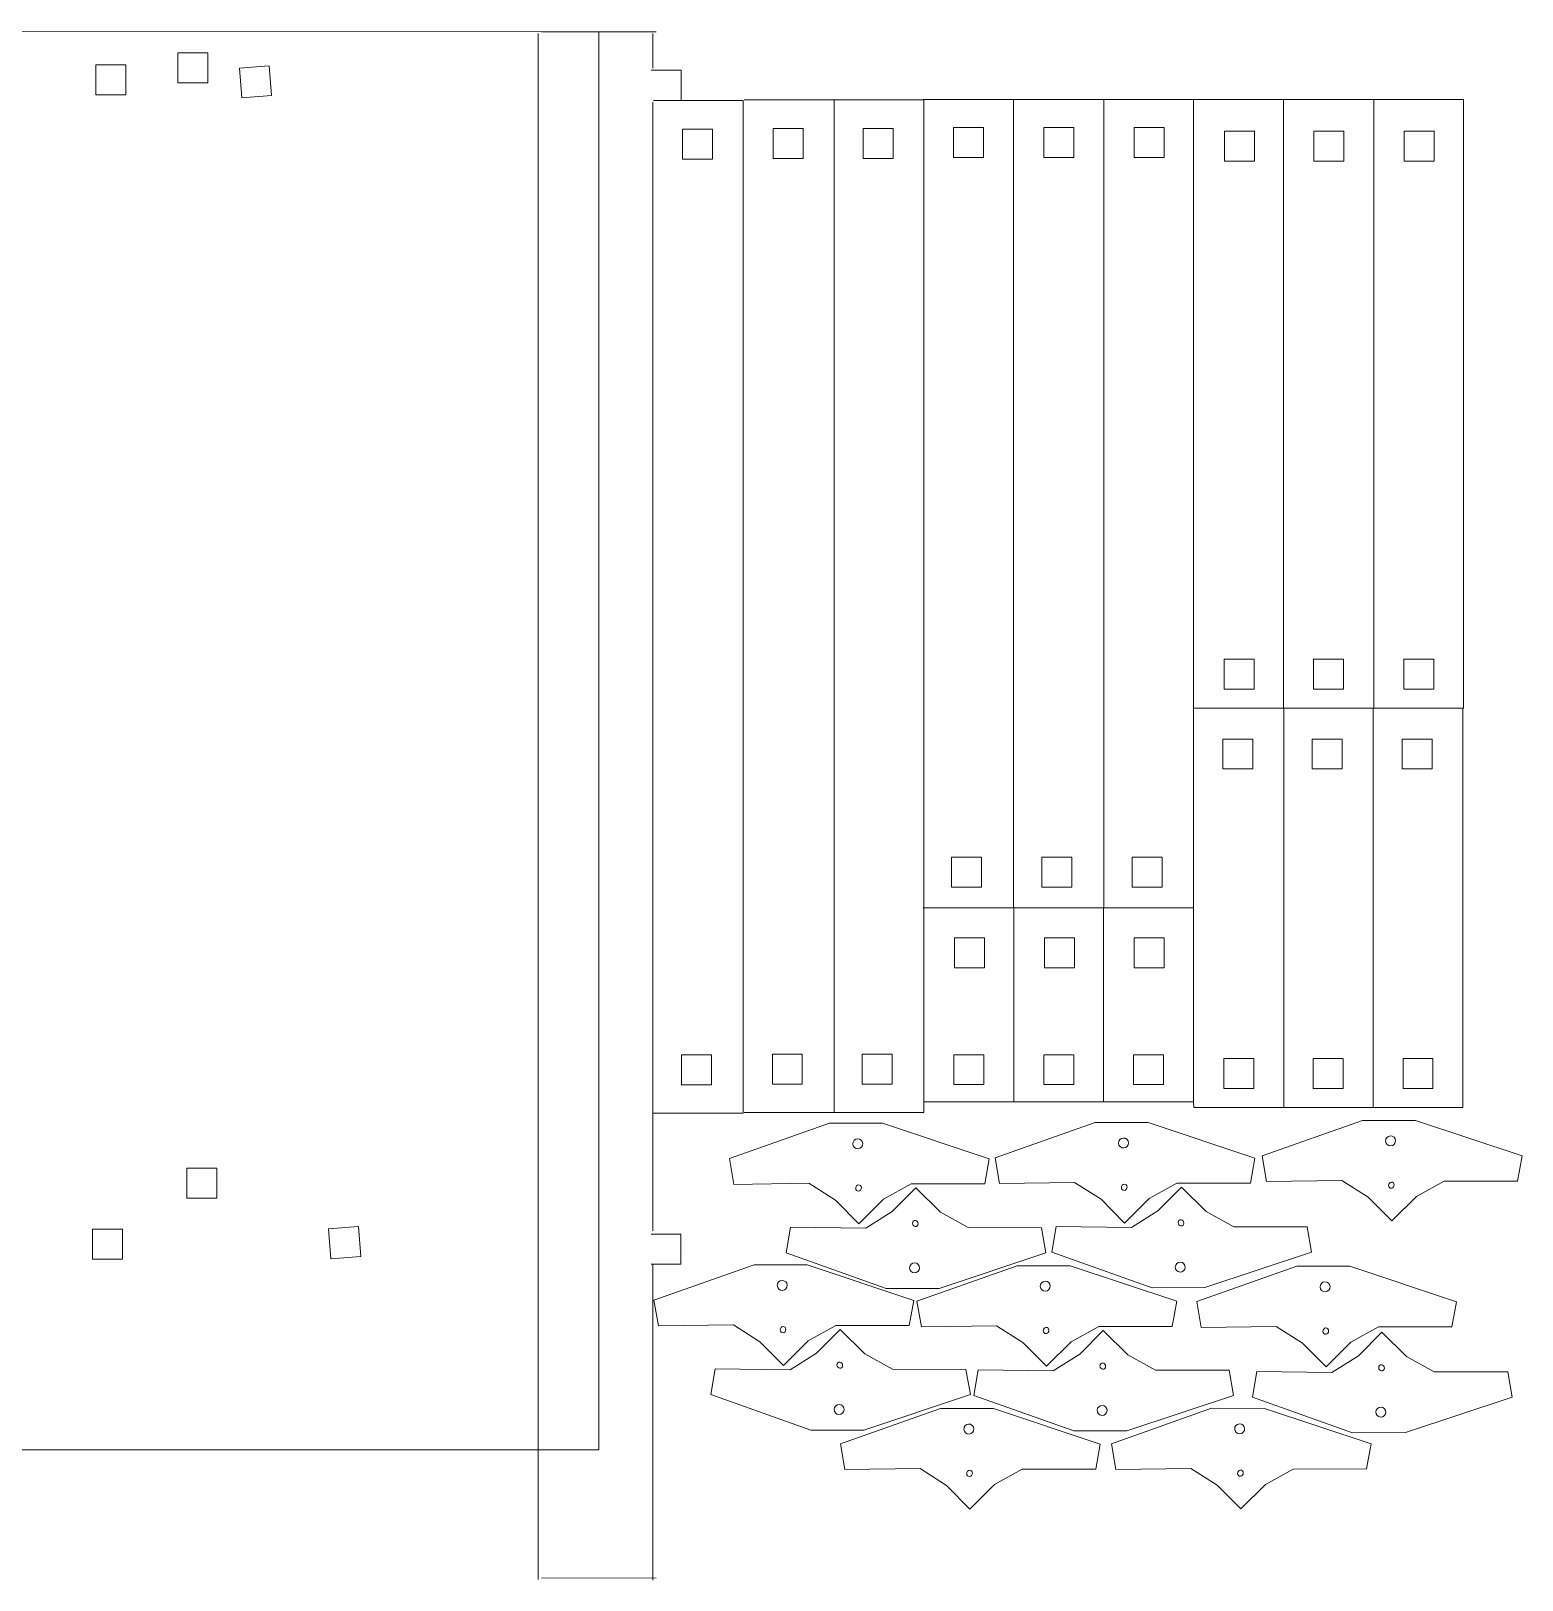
# Model space of a CAD drawing. Header units: millimetres. Extents: x -304 to 304, y -349 to 274.
# Drawn here: x -5.7 to 293.1, y -36.6 to 273.8 of the extents above; entities that cross this region are included whole.
import ezdxf

# ---------------------------------------------------------------- set-up
doc = ezdxf.new("R2010")
doc.units = ezdxf.units.MM
doc.header["$MEASUREMENT"] = 0
doc.layers.add('Layer 1', color=7, linetype='Continuous')

msp = doc.modelspace()

# ---------------------------------------------------------------- linework, layer by layer
at = {"layer": 'Layer 1', "color": 240, "lineweight": 9}
for points in [[(155.2482, 57.0624), (173.2482, 57.0624), (173.2482, 260.0422), (155.2482, 260.0422), (155.2482, 57.0624)], [(209.3069, 98.0967), (227.3069, 98.0967), (227.3069, 260.0967), (209.3069, 260.0967), (209.3069, 98.0967)], [(263.3995, 138.0978), (281.3995, 138.0978), (281.3995, 260.0978), (263.3995, 260.0978), (263.3995, 138.0978)], [(124.8883, 248.1779), (130.8883, 248.1779), (130.8883, 254.1779), (124.8883, 254.1779), (124.8883, 248.1779)], [(143.08, 248.3071), (149.08, 248.3071), (149.08, 254.3071), (143.08, 254.3071), (143.08, 248.3071)], [(161.08, 248.3071), (167.08, 248.3071), (167.08, 254.3071), (161.08, 254.3071), (161.08, 248.3071)], [(179.2095, 248.5073), (185.2095, 248.5073), (185.2095, 254.5073), (179.2095, 254.5073), (179.2095, 248.5073)], [(197.3095, 248.5073), (203.3095, 248.5073), (203.3095, 254.5073), (197.3095, 254.5073), (197.3095, 248.5073)], [(215.4095, 248.5073), (221.4095, 248.5073), (221.4095, 254.5073), (215.4095, 254.5073), (215.4095, 248.5073)], [(233.4925, 247.7857), (239.4925, 247.7857), (239.4925, 253.7857), (233.4925, 253.7857), (233.4925, 247.7857)], [(251.3925, 247.7857), (257.3925, 247.7857), (257.3925, 253.7857), (251.3925, 253.7857), (251.3925, 247.7857)], [(269.4925, 247.7857), (275.4925, 247.7857), (275.4925, 253.7857), (269.4925, 253.7857), (269.4925, 247.7857)], [(233.4246, 141.9076), (239.4246, 141.9076), (239.4246, 147.9076), (233.4246, 147.9076), (233.4246, 141.9076)], [(251.3246, 141.9076), (257.3246, 141.9076), (257.3246, 147.9076), (251.3246, 147.9076), (251.3246, 141.9076)], [(269.4246, 141.9076), (275.4246, 141.9076), (275.4246, 147.9076), (269.4246, 147.9076), (269.4246, 141.9076)], [(263.2656, 58.0994), (281.2656, 58.0994), (281.2656, 138.0994), (263.2656, 138.0994), (263.2656, 58.0994)], [(233.1703, 125.9261), (239.1703, 125.9261), (239.1703, 131.9261), (233.1703, 131.9261), (233.1703, 125.9261)], [(251.0703, 125.9261), (257.0703, 125.9261), (257.0703, 131.9261), (251.0703, 131.9261), (251.0703, 125.9261)], [(269.0703, 125.9261), (275.0703, 125.9261), (275.0703, 131.9261), (269.0703, 131.9261), (269.0703, 125.9261)], [(178.8156, 102.2219), (184.8156, 102.2219), (184.8156, 108.2219), (178.8156, 108.2219), (178.8156, 102.2219)], [(196.9156, 102.2219), (202.9156, 102.2219), (202.9156, 108.2219), (196.9156, 108.2219), (196.9156, 102.2219)], [(215.0156, 102.2219), (221.0156, 102.2219), (221.0156, 108.2219), (215.0156, 108.2219), (215.0156, 102.2219)], [(179.4092, 86.0632), (185.4092, 86.0632), (185.4092, 92.0632), (179.4092, 92.0632), (179.4092, 86.0632)], [(197.4092, 86.0632), (203.4092, 86.0632), (203.4092, 92.0632), (197.4092, 92.0632), (197.4092, 86.0632)], [(215.4092, 86.0632), (221.4092, 86.0632), (221.4092, 92.0632), (215.4092, 92.0632), (215.4092, 86.0632)], [(124.705, 62.6154), (130.705, 62.6154), (130.705, 68.6154), (124.705, 68.6154), (124.705, 62.6154)], [(142.8967, 62.7446), (148.8967, 62.7446), (148.8967, 68.7446), (142.8967, 68.7446), (142.8967, 62.7446)], [(160.8967, 62.7446), (166.8967, 62.7446), (166.8967, 68.7446), (160.8967, 68.7446), (160.8967, 62.7446)], [(179.2769, 62.6476), (185.2769, 62.6476), (185.2769, 68.6476), (179.2769, 68.6476), (179.2769, 62.6476)], [(197.2769, 62.6476), (203.2769, 62.6476), (203.2769, 68.6476), (197.2769, 68.6476), (197.2769, 62.6476)], [(215.2769, 62.6476), (221.2769, 62.6476), (221.2769, 68.6476), (215.2769, 68.6476), (215.2769, 62.6476)], [(233.3671, 61.9), (239.3671, 61.9), (239.3671, 67.9), (233.3671, 67.9), (233.3671, 61.9)], [(251.2671, 61.9), (257.2671, 61.9), (257.2671, 67.9), (251.2671, 67.9), (251.2671, 61.9)], [(269.2671, 61.9), (275.2671, 61.9), (275.2671, 67.9), (269.2671, 67.9), (269.2671, 61.9)]]:
    msp.add_lwpolyline(points, close=True, dxfattribs=at)
at = {"layer": 'Layer 1', "color": 250, "lineweight": 18}
msp.add_open_spline([(108.1213, 273.7008), (108.1213, 273.7008), (-304.4114, 273.8496), (-304.4114, 273.8496)], degree=3, dxfattribs=at)
msp.add_open_spline([(-304.0006, -10.5557), (-304.0006, -10.5557), (108.1213, -10.5557), (108.1213, -10.5557), (108.1213, -10.5557), (108.1213, -10.5557), (108.1213, 273.7008), (108.1213, 273.7008)], degree=3, knots=[0, 0, 0, 0, 0.33333333, 0.33333333, 0.33333333, 0.33333333, 1, 1, 1, 1], dxfattribs=at)
at = {"layer": 'Layer 1', "color": 240, "lineweight": 9}
for points in [[(95.9545, -36.5536), (95.9545, -36.5536), (95.9545, 273.344), (95.9545, 273.344)], [(96.6213, 273.7008), (96.6213, 273.7008), (119.6213, 273.7008), (119.6213, 273.7008)], [(118.9545, 273.344), (118.9545, 273.344), (118.9545, 266.429), (118.9545, 266.429)], [(118.9545, 259.5498), (118.9545, 259.5498), (118.9545, 33.3311), (118.9545, 33.3311)], [(155.2482, 260.0422), (155.2482, 260.0422), (137.2482, 260.0422), (137.2482, 260.0422)], [(191.1069, 260.0967), (191.1069, 260.0967), (173.1069, 260.0967), (173.1069, 260.0967)], [(245.3995, 260.0978), (245.3995, 260.0978), (227.3995, 260.0978), (227.3995, 260.0978)], [(227.3995, 138.0978), (227.3995, 138.0978), (245.3995, 138.0978), (245.3995, 138.0978)], [(173.1069, 98.0967), (173.1069, 98.0967), (191.1069, 98.0967), (191.1069, 98.0967)], [(209.2536, 59.2186), (209.2536, 59.2186), (191.2536, 59.2186), (191.2536, 59.2186)], [(137.2482, 57.0624), (137.2482, 57.0624), (155.2482, 57.0624), (155.2482, 57.0624)], [(245.2656, 58.0994), (245.2656, 58.0994), (263.2656, 58.0994), (263.2656, 58.0994)], [(118.9545, 26.7165), (118.9545, 26.7165), (118.9545, -36.6475), (118.9545, -36.6475)], [(95.9995, -10.5557), (95.9995, -10.5557), (-304.0006, -10.5557), (-304.0006, -10.5557)], [(119.6213, -36.2907), (119.6213, -36.2907), (96.6213, -36.1968), (96.6213, -36.1968)]]:
    msp.add_open_spline(points, degree=3, dxfattribs=at)
for points, knots in [([(7.3368, 261.0599), (7.3368, 261.0599), (7.3368, 267.0599), (7.3368, 267.0599), (7.3368, 267.0599), (7.3368, 267.0599), (13.3368, 267.0599), (13.3368, 267.0599), (13.3368, 267.0599), (13.3368, 267.0599), (13.3368, 261.0599), (13.3368, 261.0599), (13.3368, 261.0599), (13.3368, 261.0599), (7.3368, 261.0599), (7.3368, 261.0599)], [0, 0, 0, 0, 0.2, 0.2, 0.2, 0.2, 0.4, 0.4, 0.4, 0.4, 0.6, 0.6, 0.6, 0.6, 1, 1, 1, 1]), ([(23.7511, 263.4739), (23.7511, 263.4739), (23.7511, 269.4739), (23.7511, 269.4739), (23.7511, 269.4739), (23.7511, 269.4739), (29.7511, 269.4739), (29.7511, 269.4739), (29.7511, 269.4739), (29.7511, 269.4739), (29.7511, 263.4739), (29.7511, 263.4739), (29.7511, 263.4739), (29.7511, 263.4739), (23.7511, 263.4739), (23.7511, 263.4739)], [0, 0, 0, 0, 0.2, 0.2, 0.2, 0.2, 0.4, 0.4, 0.4, 0.4, 0.6, 0.6, 0.6, 0.6, 1, 1, 1, 1]), ([(36.5763, 260.4322), (36.5763, 260.4322), (36.1008, 266.4133), (36.1008, 266.4133), (36.1008, 266.4133), (36.1008, 266.4133), (42.082, 266.8887), (42.082, 266.8887), (42.082, 266.8887), (42.082, 266.8887), (42.5574, 260.9076), (42.5574, 260.9076), (42.5574, 260.9076), (42.5574, 260.9076), (36.5763, 260.4322), (36.5763, 260.4322)], [0, 0, 0, 0, 0.2, 0.2, 0.2, 0.2, 0.4, 0.4, 0.4, 0.4, 0.6, 0.6, 0.6, 0.6, 1, 1, 1, 1]), ([(118.6255, 266.0278), (118.6255, 266.0278), (124.6255, 266.0278), (124.6255, 266.0278), (124.6255, 266.0278), (124.6255, 266.0278), (124.6255, 260.0278), (124.6255, 260.0278)], [0, 0, 0, 0, 0.33333333, 0.33333333, 0.33333333, 0.33333333, 1, 1, 1, 1]), ([(119.0565, 56.9332), (119.0565, 56.9332), (137.0565, 56.9332), (137.0565, 56.9332), (137.0565, 56.9332), (137.0565, 56.9332), (137.0565, 259.913), (137.0565, 259.913), (137.0565, 259.913), (137.0565, 259.913), (119.0565, 259.913), (119.0565, 259.913)], [0, 0, 0, 0, 0.25, 0.25, 0.25, 0.25, 0.5, 0.5, 0.5, 0.5, 1, 1, 1, 1]), ([(209.2069, 260.0967), (209.2069, 260.0967), (191.2069, 260.0967), (191.2069, 260.0967), (191.2069, 260.0967), (191.2069, 260.0967), (191.2069, 98.0967), (191.2069, 98.0967), (191.2069, 98.0967), (191.2069, 98.0967), (209.2069, 98.0967), (209.2069, 98.0967)], [0, 0, 0, 0, 0.25, 0.25, 0.25, 0.25, 0.5, 0.5, 0.5, 0.5, 1, 1, 1, 1]), ([(263.2995, 260.0978), (263.2995, 260.0978), (245.2995, 260.0978), (245.2995, 260.0978), (245.2995, 260.0978), (245.2995, 260.0978), (245.2995, 138.0978), (245.2995, 138.0978), (245.2995, 138.0978), (245.2995, 138.0978), (263.2995, 138.0978), (263.2995, 138.0978)], [0, 0, 0, 0, 0.25, 0.25, 0.25, 0.25, 0.5, 0.5, 0.5, 0.5, 1, 1, 1, 1]), ([(227.2536, 59.2186), (227.2536, 59.2186), (227.3656, 58.0994), (227.3656, 58.0994), (227.3656, 58.0994), (227.3656, 58.0994), (245.3656, 58.0994), (245.3656, 58.0994), (245.3656, 58.0994), (245.3656, 58.0994), (245.3656, 138.0994), (245.3656, 138.0994)], [0, 0, 0, 0, 0.25, 0.25, 0.25, 0.25, 0.5, 0.5, 0.5, 0.5, 1, 1, 1, 1]), ([(191.2536, 98.2186), (191.2536, 98.2186), (191.2536, 59.2186), (191.2536, 59.2186), (191.2536, 59.2186), (191.2536, 59.2186), (173.2536, 59.2186), (173.2536, 59.2186)], [0, 0, 0, 0, 0.33333333, 0.33333333, 0.33333333, 0.33333333, 1, 1, 1, 1]), ([(227.2536, 98.2186), (227.2536, 98.2186), (227.2536, 59.2186), (227.2536, 59.2186), (227.2536, 59.2186), (227.2536, 59.2186), (209.2536, 59.2186), (209.2536, 59.2186), (209.2536, 59.2186), (209.2536, 59.2186), (209.2536, 98.2186), (209.2536, 98.2186)], [0, 0, 0, 0, 0.25, 0.25, 0.25, 0.25, 0.5, 0.5, 0.5, 0.5, 1, 1, 1, 1]), ([(135.1768, 42.6648), (135.1768, 42.6648), (150.2287, 42.8687), (150.2287, 42.8687), (150.2287, 42.8687), (150.2287, 42.8687), (155.5223, 39.5203), (155.5223, 39.5203), (155.5223, 39.5203), (155.5223, 39.5203), (160.2343, 34.7699), (160.2343, 34.7699), (160.2343, 34.7699), (160.2343, 34.7699), (165.1741, 39.6819), (165.1741, 39.6819), (165.1741, 39.6819), (165.1741, 39.6819), (170.722, 42.7525), (170.722, 42.7525), (170.722, 42.7525), (170.722, 42.7525), (185.4443, 42.7676), (185.4443, 42.7676), (185.4443, 42.7676), (185.4443, 42.7676), (186.3406, 47.7988), (186.3406, 47.7988), (186.3406, 47.7988), (186.3406, 47.7988), (164.9663, 54.922), (164.9663, 54.922), (164.9663, 54.922), (164.9663, 54.922), (154.3493, 54.9335), (154.3493, 54.9335), (154.3493, 54.9335), (154.3493, 54.9335), (134.303, 47.8341), (134.303, 47.8341), (134.303, 47.8341), (134.303, 47.8341), (135.1768, 42.6648), (135.1768, 42.6648)], [0, 0, 0, 0, 0.08333333, 0.08333333, 0.08333333, 0.08333333, 0.16666667, 0.16666667, 0.16666667, 0.16666667, 0.25, 0.25, 0.25, 0.25, 0.33333333, 0.33333333, 0.33333333, 0.33333333, 0.41666667, 0.41666667, 0.41666667, 0.41666667, 0.5, 0.5, 0.5, 0.5, 0.58333333, 0.58333333, 0.58333333, 0.58333333, 0.66666667, 0.66666667, 0.66666667, 0.66666667, 0.75, 0.75, 0.75, 0.75, 0.83333333, 0.83333333, 0.83333333, 0.83333333, 1, 1, 1, 1]), ([(188.4144, 42.8078), (188.4144, 42.8078), (203.4663, 43.0117), (203.4663, 43.0117), (203.4663, 43.0117), (203.4663, 43.0117), (208.7599, 39.6633), (208.7599, 39.6633), (208.7599, 39.6633), (208.7599, 39.6633), (213.4719, 34.9129), (213.4719, 34.9129), (213.4719, 34.9129), (213.4719, 34.9129), (218.4117, 39.8249), (218.4117, 39.8249), (218.4117, 39.8249), (218.4117, 39.8249), (223.9596, 42.8955), (223.9596, 42.8955), (223.9596, 42.8955), (223.9596, 42.8955), (238.6819, 42.9106), (238.6819, 42.9106), (238.6819, 42.9106), (238.6819, 42.9106), (239.5782, 47.9418), (239.5782, 47.9418), (239.5782, 47.9418), (239.5782, 47.9418), (218.2039, 55.065), (218.2039, 55.065), (218.2039, 55.065), (218.2039, 55.065), (207.5869, 55.0765), (207.5869, 55.0765), (207.5869, 55.0765), (207.5869, 55.0765), (187.5406, 47.9771), (187.5406, 47.9771), (187.5406, 47.9771), (187.5406, 47.9771), (188.4144, 42.8078), (188.4144, 42.8078)], [0, 0, 0, 0, 0.08333333, 0.08333333, 0.08333333, 0.08333333, 0.16666667, 0.16666667, 0.16666667, 0.16666667, 0.25, 0.25, 0.25, 0.25, 0.33333333, 0.33333333, 0.33333333, 0.33333333, 0.41666667, 0.41666667, 0.41666667, 0.41666667, 0.5, 0.5, 0.5, 0.5, 0.58333333, 0.58333333, 0.58333333, 0.58333333, 0.66666667, 0.66666667, 0.66666667, 0.66666667, 0.75, 0.75, 0.75, 0.75, 0.83333333, 0.83333333, 0.83333333, 0.83333333, 1, 1, 1, 1]), ([(241.938, 43.2211), (241.938, 43.2211), (256.9899, 43.425), (256.9899, 43.425), (256.9899, 43.425), (256.9899, 43.425), (262.2835, 40.0766), (262.2835, 40.0766), (262.2835, 40.0766), (262.2835, 40.0766), (266.9955, 35.3262), (266.9955, 35.3262), (266.9955, 35.3262), (266.9955, 35.3262), (271.9353, 40.2382), (271.9353, 40.2382), (271.9353, 40.2382), (271.9353, 40.2382), (277.4832, 43.3088), (277.4832, 43.3088), (277.4832, 43.3088), (277.4832, 43.3088), (292.2055, 43.3239), (292.2055, 43.3239), (292.2055, 43.3239), (292.2055, 43.3239), (293.1018, 48.3551), (293.1018, 48.3551), (293.1018, 48.3551), (293.1018, 48.3551), (271.7275, 55.4783), (271.7275, 55.4783), (271.7275, 55.4783), (271.7275, 55.4783), (261.1105, 55.4898), (261.1105, 55.4898), (261.1105, 55.4898), (261.1105, 55.4898), (241.0642, 48.3904), (241.0642, 48.3904), (241.0642, 48.3904), (241.0642, 48.3904), (241.938, 43.2211), (241.938, 43.2211)], [0, 0, 0, 0, 0.08333333, 0.08333333, 0.08333333, 0.08333333, 0.16666667, 0.16666667, 0.16666667, 0.16666667, 0.25, 0.25, 0.25, 0.25, 0.33333333, 0.33333333, 0.33333333, 0.33333333, 0.41666667, 0.41666667, 0.41666667, 0.41666667, 0.5, 0.5, 0.5, 0.5, 0.58333333, 0.58333333, 0.58333333, 0.58333333, 0.66666667, 0.66666667, 0.66666667, 0.66666667, 0.75, 0.75, 0.75, 0.75, 0.83333333, 0.83333333, 0.83333333, 0.83333333, 1, 1, 1, 1]), ([(159.6736, 49.8705), (160.1929, 49.6827), (160.7662, 49.9514), (160.954, 50.4708), (160.954, 50.4708), (161.1419, 50.9902), (160.8731, 51.5635), (160.3537, 51.7513), (160.3537, 51.7513), (159.8344, 51.9391), (159.2611, 51.6704), (159.0732, 51.151), (159.0732, 51.151), (158.8854, 50.6316), (159.1542, 50.0583), (159.6736, 49.8705)], [0, 0, 0, 0, 0.2, 0.2, 0.2, 0.2, 0.4, 0.4, 0.4, 0.4, 0.6, 0.6, 0.6, 0.6, 1, 1, 1, 1]), ([(212.9112, 50.0135), (213.4305, 49.8257), (214.0038, 50.0944), (214.1916, 50.6138), (214.1916, 50.6138), (214.3795, 51.1332), (214.1107, 51.7065), (213.5913, 51.8943), (213.5913, 51.8943), (213.072, 52.0821), (212.4987, 51.8134), (212.3108, 51.294), (212.3108, 51.294), (212.123, 50.7746), (212.3918, 50.2013), (212.9112, 50.0135)], [0, 0, 0, 0, 0.2, 0.2, 0.2, 0.2, 0.4, 0.4, 0.4, 0.4, 0.6, 0.6, 0.6, 0.6, 1, 1, 1, 1]), ([(266.4348, 50.4268), (266.9541, 50.239), (267.5274, 50.5077), (267.7152, 51.0271), (267.7152, 51.0271), (267.9031, 51.5465), (267.6343, 52.1198), (267.1149, 52.3076), (267.1149, 52.3076), (266.5956, 52.4954), (266.0223, 52.2267), (265.8344, 51.7073), (265.8344, 51.7073), (265.6466, 51.1879), (265.9154, 50.6146), (266.4348, 50.4268)], [0, 0, 0, 0, 0.2, 0.2, 0.2, 0.2, 0.4, 0.4, 0.4, 0.4, 0.6, 0.6, 0.6, 0.6, 1, 1, 1, 1]), ([(25.5802, 39.9009), (25.5802, 39.9009), (25.5802, 45.9009), (25.5802, 45.9009), (25.5802, 45.9009), (25.5802, 45.9009), (31.5802, 45.9009), (31.5802, 45.9009), (31.5802, 45.9009), (31.5802, 45.9009), (31.5802, 39.9009), (31.5802, 39.9009), (31.5802, 39.9009), (31.5802, 39.9009), (25.5802, 39.9009), (25.5802, 39.9009)], [0, 0, 0, 0, 0.2, 0.2, 0.2, 0.2, 0.4, 0.4, 0.4, 0.4, 0.6, 0.6, 0.6, 0.6, 1, 1, 1, 1]), ([(146.5539, 34.074), (146.5539, 34.074), (161.6058, 33.8701), (161.6058, 33.8701), (161.6058, 33.8701), (161.6058, 33.8701), (166.8994, 37.2185), (166.8994, 37.2185), (166.8994, 37.2185), (166.8994, 37.2185), (171.6114, 41.9689), (171.6114, 41.9689), (171.6114, 41.9689), (171.6114, 41.9689), (176.5512, 37.0569), (176.5512, 37.0569), (176.5512, 37.0569), (176.5512, 37.0569), (182.0991, 33.9863), (182.0991, 33.9863), (182.0991, 33.9863), (182.0991, 33.9863), (196.8214, 33.9712), (196.8214, 33.9712), (196.8214, 33.9712), (196.8214, 33.9712), (197.7177, 28.94), (197.7177, 28.94), (197.7177, 28.94), (197.7177, 28.94), (176.3434, 21.8168), (176.3434, 21.8168), (176.3434, 21.8168), (176.3434, 21.8168), (165.7264, 21.8053), (165.7264, 21.8053), (165.7264, 21.8053), (165.7264, 21.8053), (145.6801, 28.9047), (145.6801, 28.9047), (145.6801, 28.9047), (145.6801, 28.9047), (146.5539, 34.074), (146.5539, 34.074)], [0, 0, 0, 0, 0.08333333, 0.08333333, 0.08333333, 0.08333333, 0.16666667, 0.16666667, 0.16666667, 0.16666667, 0.25, 0.25, 0.25, 0.25, 0.33333333, 0.33333333, 0.33333333, 0.33333333, 0.41666667, 0.41666667, 0.41666667, 0.41666667, 0.5, 0.5, 0.5, 0.5, 0.58333333, 0.58333333, 0.58333333, 0.58333333, 0.66666667, 0.66666667, 0.66666667, 0.66666667, 0.75, 0.75, 0.75, 0.75, 0.83333333, 0.83333333, 0.83333333, 0.83333333, 1, 1, 1, 1]), ([(159.9467, 41.3386), (160.2387, 41.233), (160.5711, 41.4119), (160.6891, 41.7383), (160.6891, 41.7383), (160.8072, 42.0647), (160.6662, 42.4148), (160.3742, 42.5204), (160.3742, 42.5204), (160.0822, 42.626), (159.7498, 42.4471), (159.6318, 42.1207), (159.6318, 42.1207), (159.5137, 41.7943), (159.6547, 41.4442), (159.9467, 41.3386)], [0, 0, 0, 0, 0.2, 0.2, 0.2, 0.2, 0.4, 0.4, 0.4, 0.4, 0.6, 0.6, 0.6, 0.6, 1, 1, 1, 1]), ([(199.7915, 34.217), (199.7915, 34.217), (214.8434, 34.0131), (214.8434, 34.0131), (214.8434, 34.0131), (214.8434, 34.0131), (220.137, 37.3615), (220.137, 37.3615), (220.137, 37.3615), (220.137, 37.3615), (224.849, 42.1119), (224.849, 42.1119), (224.849, 42.1119), (224.849, 42.1119), (229.7888, 37.1999), (229.7888, 37.1999), (229.7888, 37.1999), (229.7888, 37.1999), (235.3367, 34.1293), (235.3367, 34.1293), (235.3367, 34.1293), (235.3367, 34.1293), (250.059, 34.1142), (250.059, 34.1142), (250.059, 34.1142), (250.059, 34.1142), (250.9553, 29.083), (250.9553, 29.083), (250.9553, 29.083), (250.9553, 29.083), (229.581, 21.9598), (229.581, 21.9598), (229.581, 21.9598), (229.581, 21.9598), (218.964, 21.9483), (218.964, 21.9483), (218.964, 21.9483), (218.964, 21.9483), (198.9177, 29.0477), (198.9177, 29.0477), (198.9177, 29.0477), (198.9177, 29.0477), (199.7915, 34.217), (199.7915, 34.217)], [0, 0, 0, 0, 0.08333333, 0.08333333, 0.08333333, 0.08333333, 0.16666667, 0.16666667, 0.16666667, 0.16666667, 0.25, 0.25, 0.25, 0.25, 0.33333333, 0.33333333, 0.33333333, 0.33333333, 0.41666667, 0.41666667, 0.41666667, 0.41666667, 0.5, 0.5, 0.5, 0.5, 0.58333333, 0.58333333, 0.58333333, 0.58333333, 0.66666667, 0.66666667, 0.66666667, 0.66666667, 0.75, 0.75, 0.75, 0.75, 0.83333333, 0.83333333, 0.83333333, 0.83333333, 1, 1, 1, 1]), ([(213.1843, 41.4816), (213.4763, 41.376), (213.8087, 41.5549), (213.9267, 41.8813), (213.9267, 41.8813), (214.0448, 42.2077), (213.9038, 42.5578), (213.6118, 42.6634), (213.6118, 42.6634), (213.3198, 42.769), (212.9874, 42.5901), (212.8694, 42.2637), (212.8694, 42.2637), (212.7513, 41.9373), (212.8923, 41.5872), (213.1843, 41.4816)], [0, 0, 0, 0, 0.2, 0.2, 0.2, 0.2, 0.4, 0.4, 0.4, 0.4, 0.6, 0.6, 0.6, 0.6, 1, 1, 1, 1]), ([(266.7079, 41.8949), (266.9999, 41.7893), (267.3323, 41.9682), (267.4503, 42.2946), (267.4503, 42.2946), (267.5684, 42.621), (267.4274, 42.9711), (267.1354, 43.0767), (267.1354, 43.0767), (266.8434, 43.1823), (266.511, 43.0034), (266.393, 42.677), (266.393, 42.677), (266.2749, 42.3506), (266.4159, 42.0005), (266.7079, 41.8949)], [0, 0, 0, 0, 0.2, 0.2, 0.2, 0.2, 0.4, 0.4, 0.4, 0.4, 0.6, 0.6, 0.6, 0.6, 1, 1, 1, 1]), ([(54.4322, 27.753), (54.4322, 27.753), (53.9567, 33.7342), (53.9567, 33.7342), (53.9567, 33.7342), (53.9567, 33.7342), (59.9379, 34.2096), (59.9379, 34.2096), (59.9379, 34.2096), (59.9379, 34.2096), (60.4133, 28.2285), (60.4133, 28.2285), (60.4133, 28.2285), (60.4133, 28.2285), (54.4322, 27.753), (54.4322, 27.753)], [0, 0, 0, 0, 0.2, 0.2, 0.2, 0.2, 0.4, 0.4, 0.4, 0.4, 0.6, 0.6, 0.6, 0.6, 1, 1, 1, 1]), ([(171.3238, 35.4002), (171.6158, 35.5058), (171.9482, 35.3269), (172.0662, 35.0005), (172.0662, 35.0005), (172.1843, 34.6741), (172.0433, 34.324), (171.7513, 34.2184), (171.7513, 34.2184), (171.4593, 34.1128), (171.1269, 34.2917), (171.0089, 34.6181), (171.0089, 34.6181), (170.8908, 34.9445), (171.0318, 35.2946), (171.3238, 35.4002)], [0, 0, 0, 0, 0.2, 0.2, 0.2, 0.2, 0.4, 0.4, 0.4, 0.4, 0.6, 0.6, 0.6, 0.6, 1, 1, 1, 1]), ([(224.5614, 35.5432), (224.8534, 35.6488), (225.1858, 35.4699), (225.3038, 35.1435), (225.3038, 35.1435), (225.4219, 34.8171), (225.2809, 34.467), (224.9889, 34.3614), (224.9889, 34.3614), (224.6969, 34.2558), (224.3645, 34.4347), (224.2465, 34.7611), (224.2465, 34.7611), (224.1284, 35.0875), (224.2694, 35.4376), (224.5614, 35.5432)], [0, 0, 0, 0, 0.2, 0.2, 0.2, 0.2, 0.4, 0.4, 0.4, 0.4, 0.6, 0.6, 0.6, 0.6, 1, 1, 1, 1]), ([(6.6993, 27.6975), (6.6993, 27.6975), (6.6993, 33.6975), (6.6993, 33.6975), (6.6993, 33.6975), (6.6993, 33.6975), (12.6993, 33.6975), (12.6993, 33.6975), (12.6993, 33.6975), (12.6993, 33.6975), (12.6993, 27.6975), (12.6993, 27.6975), (12.6993, 27.6975), (12.6993, 27.6975), (6.6993, 27.6975), (6.6993, 27.6975)], [0, 0, 0, 0, 0.2, 0.2, 0.2, 0.2, 0.4, 0.4, 0.4, 0.4, 0.6, 0.6, 0.6, 0.6, 1, 1, 1, 1]), ([(118.588, 32.6654), (118.588, 32.6654), (124.588, 32.6654), (124.588, 32.6654), (124.588, 32.6654), (124.588, 32.6654), (124.588, 26.6654), (124.588, 26.6654), (124.588, 26.6654), (124.588, 26.6654), (118.588, 26.6654), (118.588, 26.6654)], [0, 0, 0, 0, 0.25, 0.25, 0.25, 0.25, 0.5, 0.5, 0.5, 0.5, 1, 1, 1, 1]), ([(120.0478, 14.2697), (120.0478, 14.2697), (135.0997, 14.4736), (135.0997, 14.4736), (135.0997, 14.4736), (135.0997, 14.4736), (140.3933, 11.1252), (140.3933, 11.1252), (140.3933, 11.1252), (140.3933, 11.1252), (145.1053, 6.3748), (145.1053, 6.3748), (145.1053, 6.3748), (145.1053, 6.3748), (150.0451, 11.2868), (150.0451, 11.2868), (150.0451, 11.2868), (150.0451, 11.2868), (155.593, 14.3574), (155.593, 14.3574), (155.593, 14.3574), (155.593, 14.3574), (170.3153, 14.3725), (170.3153, 14.3725), (170.3153, 14.3725), (170.3153, 14.3725), (171.2116, 19.4037), (171.2116, 19.4037), (171.2116, 19.4037), (171.2116, 19.4037), (149.8373, 26.5269), (149.8373, 26.5269), (149.8373, 26.5269), (149.8373, 26.5269), (139.2203, 26.5384), (139.2203, 26.5384), (139.2203, 26.5384), (139.2203, 26.5384), (119.174, 19.439), (119.174, 19.439), (119.174, 19.439), (119.174, 19.439), (120.0478, 14.2697), (120.0478, 14.2697)], [0, 0, 0, 0, 0.08333333, 0.08333333, 0.08333333, 0.08333333, 0.16666667, 0.16666667, 0.16666667, 0.16666667, 0.25, 0.25, 0.25, 0.25, 0.33333333, 0.33333333, 0.33333333, 0.33333333, 0.41666667, 0.41666667, 0.41666667, 0.41666667, 0.5, 0.5, 0.5, 0.5, 0.58333333, 0.58333333, 0.58333333, 0.58333333, 0.66666667, 0.66666667, 0.66666667, 0.66666667, 0.75, 0.75, 0.75, 0.75, 0.83333333, 0.83333333, 0.83333333, 0.83333333, 1, 1, 1, 1]), ([(171.0507, 26.8683), (171.57, 27.0561), (172.1433, 26.7874), (172.3311, 26.268), (172.3311, 26.268), (172.519, 25.7486), (172.2502, 25.1753), (171.7308, 24.9875), (171.7308, 24.9875), (171.2115, 24.7997), (170.6382, 25.0684), (170.4503, 25.5878), (170.4503, 25.5878), (170.2625, 26.1072), (170.5313, 26.6805), (171.0507, 26.8683)], [0, 0, 0, 0, 0.2, 0.2, 0.2, 0.2, 0.4, 0.4, 0.4, 0.4, 0.6, 0.6, 0.6, 0.6, 1, 1, 1, 1]), ([(172.7477, 14.0898), (172.7477, 14.0898), (187.7996, 14.2937), (187.7996, 14.2937), (187.7996, 14.2937), (187.7996, 14.2937), (193.0932, 10.9453), (193.0932, 10.9453), (193.0932, 10.9453), (193.0932, 10.9453), (197.8052, 6.1949), (197.8052, 6.1949), (197.8052, 6.1949), (197.8052, 6.1949), (202.745, 11.1069), (202.745, 11.1069), (202.745, 11.1069), (202.745, 11.1069), (208.2929, 14.1775), (208.2929, 14.1775), (208.2929, 14.1775), (208.2929, 14.1775), (223.0152, 14.1926), (223.0152, 14.1926), (223.0152, 14.1926), (223.0152, 14.1926), (223.9115, 19.2238), (223.9115, 19.2238), (223.9115, 19.2238), (223.9115, 19.2238), (202.5372, 26.347), (202.5372, 26.347), (202.5372, 26.347), (202.5372, 26.347), (191.9202, 26.3585), (191.9202, 26.3585), (191.9202, 26.3585), (191.9202, 26.3585), (171.8739, 19.2591), (171.8739, 19.2591), (171.8739, 19.2591), (171.8739, 19.2591), (172.7477, 14.0898), (172.7477, 14.0898)], [0, 0, 0, 0, 0.08333333, 0.08333333, 0.08333333, 0.08333333, 0.16666667, 0.16666667, 0.16666667, 0.16666667, 0.25, 0.25, 0.25, 0.25, 0.33333333, 0.33333333, 0.33333333, 0.33333333, 0.41666667, 0.41666667, 0.41666667, 0.41666667, 0.5, 0.5, 0.5, 0.5, 0.58333333, 0.58333333, 0.58333333, 0.58333333, 0.66666667, 0.66666667, 0.66666667, 0.66666667, 0.75, 0.75, 0.75, 0.75, 0.83333333, 0.83333333, 0.83333333, 0.83333333, 1, 1, 1, 1]), ([(224.2883, 27.0113), (224.8076, 27.1991), (225.3809, 26.9304), (225.5687, 26.411), (225.5687, 26.411), (225.7566, 25.8916), (225.4878, 25.3183), (224.9684, 25.1305), (224.9684, 25.1305), (224.4491, 24.9427), (223.8758, 25.2114), (223.6879, 25.7308), (223.6879, 25.7308), (223.5001, 26.2502), (223.7689, 26.8235), (224.2883, 27.0113)], [0, 0, 0, 0, 0.2, 0.2, 0.2, 0.2, 0.4, 0.4, 0.4, 0.4, 0.6, 0.6, 0.6, 0.6, 1, 1, 1, 1]), ([(228.7989, 13.9866), (228.7989, 13.9866), (243.8508, 14.1905), (243.8508, 14.1905), (243.8508, 14.1905), (243.8508, 14.1905), (249.1444, 10.8421), (249.1444, 10.8421), (249.1444, 10.8421), (249.1444, 10.8421), (253.8564, 6.0917), (253.8564, 6.0917), (253.8564, 6.0917), (253.8564, 6.0917), (258.7962, 11.0037), (258.7962, 11.0037), (258.7962, 11.0037), (258.7962, 11.0037), (264.3441, 14.0743), (264.3441, 14.0743), (264.3441, 14.0743), (264.3441, 14.0743), (279.0664, 14.0894), (279.0664, 14.0894), (279.0664, 14.0894), (279.0664, 14.0894), (279.9627, 19.1206), (279.9627, 19.1206), (279.9627, 19.1206), (279.9627, 19.1206), (258.5884, 26.2438), (258.5884, 26.2438), (258.5884, 26.2438), (258.5884, 26.2438), (247.9714, 26.2553), (247.9714, 26.2553), (247.9714, 26.2553), (247.9714, 26.2553), (227.9251, 19.1559), (227.9251, 19.1559), (227.9251, 19.1559), (227.9251, 19.1559), (228.7989, 13.9866), (228.7989, 13.9866)], [0, 0, 0, 0, 0.08333333, 0.08333333, 0.08333333, 0.08333333, 0.16666667, 0.16666667, 0.16666667, 0.16666667, 0.25, 0.25, 0.25, 0.25, 0.33333333, 0.33333333, 0.33333333, 0.33333333, 0.41666667, 0.41666667, 0.41666667, 0.41666667, 0.5, 0.5, 0.5, 0.5, 0.58333333, 0.58333333, 0.58333333, 0.58333333, 0.66666667, 0.66666667, 0.66666667, 0.66666667, 0.75, 0.75, 0.75, 0.75, 0.83333333, 0.83333333, 0.83333333, 0.83333333, 1, 1, 1, 1]), ([(144.5446, 21.4754), (145.0639, 21.2876), (145.6372, 21.5563), (145.825, 22.0757), (145.825, 22.0757), (146.0129, 22.5951), (145.7441, 23.1684), (145.2247, 23.3562), (145.2247, 23.3562), (144.7054, 23.544), (144.1321, 23.2753), (143.9442, 22.7559), (143.9442, 22.7559), (143.7564, 22.2365), (144.0252, 21.6632), (144.5446, 21.4754)], [0, 0, 0, 0, 0.2, 0.2, 0.2, 0.2, 0.4, 0.4, 0.4, 0.4, 0.6, 0.6, 0.6, 0.6, 1, 1, 1, 1]), ([(197.2445, 21.2955), (197.7638, 21.1077), (198.3371, 21.3764), (198.5249, 21.8958), (198.5249, 21.8958), (198.7128, 22.4152), (198.444, 22.9885), (197.9246, 23.1763), (197.9246, 23.1763), (197.4053, 23.3641), (196.832, 23.0954), (196.6441, 22.576), (196.6441, 22.576), (196.4563, 22.0566), (196.7251, 21.4833), (197.2445, 21.2955)], [0, 0, 0, 0, 0.2, 0.2, 0.2, 0.2, 0.4, 0.4, 0.4, 0.4, 0.6, 0.6, 0.6, 0.6, 1, 1, 1, 1]), ([(253.2957, 21.1923), (253.815, 21.0045), (254.3883, 21.2732), (254.5761, 21.7926), (254.5761, 21.7926), (254.764, 22.312), (254.4952, 22.8853), (253.9758, 23.0731), (253.9758, 23.0731), (253.4565, 23.2609), (252.8832, 22.9922), (252.6953, 22.4728), (252.6953, 22.4728), (252.5075, 21.9534), (252.7763, 21.3801), (253.2957, 21.1923)], [0, 0, 0, 0, 0.2, 0.2, 0.2, 0.2, 0.4, 0.4, 0.4, 0.4, 0.6, 0.6, 0.6, 0.6, 1, 1, 1, 1]), ([(131.4249, 5.6789), (131.4249, 5.6789), (146.4768, 5.475), (146.4768, 5.475), (146.4768, 5.475), (146.4768, 5.475), (151.7704, 8.8234), (151.7704, 8.8234), (151.7704, 8.8234), (151.7704, 8.8234), (156.4824, 13.5738), (156.4824, 13.5738), (156.4824, 13.5738), (156.4824, 13.5738), (161.4222, 8.6618), (161.4222, 8.6618), (161.4222, 8.6618), (161.4222, 8.6618), (166.9701, 5.5912), (166.9701, 5.5912), (166.9701, 5.5912), (166.9701, 5.5912), (181.6924, 5.5761), (181.6924, 5.5761), (181.6924, 5.5761), (181.6924, 5.5761), (182.5887, 0.5449), (182.5887, 0.5449), (182.5887, 0.5449), (182.5887, 0.5449), (161.2144, -6.5783), (161.2144, -6.5783), (161.2144, -6.5783), (161.2144, -6.5783), (150.5974, -6.5898), (150.5974, -6.5898), (150.5974, -6.5898), (150.5974, -6.5898), (130.5511, 0.5096), (130.5511, 0.5096), (130.5511, 0.5096), (130.5511, 0.5096), (131.4249, 5.6789), (131.4249, 5.6789)], [0, 0, 0, 0, 0.08333333, 0.08333333, 0.08333333, 0.08333333, 0.16666667, 0.16666667, 0.16666667, 0.16666667, 0.25, 0.25, 0.25, 0.25, 0.33333333, 0.33333333, 0.33333333, 0.33333333, 0.41666667, 0.41666667, 0.41666667, 0.41666667, 0.5, 0.5, 0.5, 0.5, 0.58333333, 0.58333333, 0.58333333, 0.58333333, 0.66666667, 0.66666667, 0.66666667, 0.66666667, 0.75, 0.75, 0.75, 0.75, 0.83333333, 0.83333333, 0.83333333, 0.83333333, 1, 1, 1, 1]), ([(144.8177, 12.9435), (145.1097, 12.8379), (145.4421, 13.0168), (145.5601, 13.3432), (145.5601, 13.3432), (145.6782, 13.6696), (145.5372, 14.0197), (145.2452, 14.1253), (145.2452, 14.1253), (144.9532, 14.2309), (144.6208, 14.052), (144.5028, 13.7256), (144.5028, 13.7256), (144.3847, 13.3992), (144.5257, 13.0491), (144.8177, 12.9435)], [0, 0, 0, 0, 0.2, 0.2, 0.2, 0.2, 0.4, 0.4, 0.4, 0.4, 0.6, 0.6, 0.6, 0.6, 1, 1, 1, 1]), ([(184.1248, 5.499), (184.1248, 5.499), (199.1767, 5.2951), (199.1767, 5.2951), (199.1767, 5.2951), (199.1767, 5.2951), (204.4703, 8.6435), (204.4703, 8.6435), (204.4703, 8.6435), (204.4703, 8.6435), (209.1823, 13.3939), (209.1823, 13.3939), (209.1823, 13.3939), (209.1823, 13.3939), (214.1221, 8.4819), (214.1221, 8.4819), (214.1221, 8.4819), (214.1221, 8.4819), (219.67, 5.4113), (219.67, 5.4113), (219.67, 5.4113), (219.67, 5.4113), (234.3923, 5.3962), (234.3923, 5.3962), (234.3923, 5.3962), (234.3923, 5.3962), (235.2886, 0.365), (235.2886, 0.365), (235.2886, 0.365), (235.2886, 0.365), (213.9143, -6.7582), (213.9143, -6.7582), (213.9143, -6.7582), (213.9143, -6.7582), (203.2973, -6.7697), (203.2973, -6.7697), (203.2973, -6.7697), (203.2973, -6.7697), (183.251, 0.3297), (183.251, 0.3297), (183.251, 0.3297), (183.251, 0.3297), (184.1248, 5.499), (184.1248, 5.499)], [0, 0, 0, 0, 0.08333333, 0.08333333, 0.08333333, 0.08333333, 0.16666667, 0.16666667, 0.16666667, 0.16666667, 0.25, 0.25, 0.25, 0.25, 0.33333333, 0.33333333, 0.33333333, 0.33333333, 0.41666667, 0.41666667, 0.41666667, 0.41666667, 0.5, 0.5, 0.5, 0.5, 0.58333333, 0.58333333, 0.58333333, 0.58333333, 0.66666667, 0.66666667, 0.66666667, 0.66666667, 0.75, 0.75, 0.75, 0.75, 0.83333333, 0.83333333, 0.83333333, 0.83333333, 1, 1, 1, 1]), ([(197.5176, 12.7636), (197.8096, 12.658), (198.142, 12.8369), (198.26, 13.1633), (198.26, 13.1633), (198.3781, 13.4897), (198.2371, 13.8398), (197.9451, 13.9454), (197.9451, 13.9454), (197.6531, 14.051), (197.3207, 13.8721), (197.2027, 13.5457), (197.2027, 13.5457), (197.0846, 13.2193), (197.2256, 12.8692), (197.5176, 12.7636)], [0, 0, 0, 0, 0.2, 0.2, 0.2, 0.2, 0.4, 0.4, 0.4, 0.4, 0.6, 0.6, 0.6, 0.6, 1, 1, 1, 1]), ([(239.9749, 5.1524), (239.9749, 5.1524), (255.0268, 4.9485), (255.0268, 4.9485), (255.0268, 4.9485), (255.0268, 4.9485), (260.3204, 8.2969), (260.3204, 8.2969), (260.3204, 8.2969), (260.3204, 8.2969), (265.0324, 13.0473), (265.0324, 13.0473), (265.0324, 13.0473), (265.0324, 13.0473), (269.9722, 8.1353), (269.9722, 8.1353), (269.9722, 8.1353), (269.9722, 8.1353), (275.5201, 5.0647), (275.5201, 5.0647), (275.5201, 5.0647), (275.5201, 5.0647), (290.2424, 5.0496), (290.2424, 5.0496), (290.2424, 5.0496), (290.2424, 5.0496), (291.1387, 0.0184), (291.1387, 0.0184), (291.1387, 0.0184), (291.1387, 0.0184), (269.7644, -7.1048), (269.7644, -7.1048), (269.7644, -7.1048), (269.7644, -7.1048), (259.1474, -7.1163), (259.1474, -7.1163), (259.1474, -7.1163), (259.1474, -7.1163), (239.1011, -0.0169), (239.1011, -0.0169), (239.1011, -0.0169), (239.1011, -0.0169), (239.9749, 5.1524), (239.9749, 5.1524)], [0, 0, 0, 0, 0.08333333, 0.08333333, 0.08333333, 0.08333333, 0.16666667, 0.16666667, 0.16666667, 0.16666667, 0.25, 0.25, 0.25, 0.25, 0.33333333, 0.33333333, 0.33333333, 0.33333333, 0.41666667, 0.41666667, 0.41666667, 0.41666667, 0.5, 0.5, 0.5, 0.5, 0.58333333, 0.58333333, 0.58333333, 0.58333333, 0.66666667, 0.66666667, 0.66666667, 0.66666667, 0.75, 0.75, 0.75, 0.75, 0.83333333, 0.83333333, 0.83333333, 0.83333333, 1, 1, 1, 1]), ([(253.5688, 12.6604), (253.8608, 12.5548), (254.1932, 12.7337), (254.3112, 13.0601), (254.3112, 13.0601), (254.4293, 13.3865), (254.2883, 13.7366), (253.9963, 13.8422), (253.9963, 13.8422), (253.7043, 13.9478), (253.3719, 13.7689), (253.2539, 13.4425), (253.2539, 13.4425), (253.1358, 13.1161), (253.2768, 12.766), (253.5688, 12.6604)], [0, 0, 0, 0, 0.2, 0.2, 0.2, 0.2, 0.4, 0.4, 0.4, 0.4, 0.6, 0.6, 0.6, 0.6, 1, 1, 1, 1]), ([(156.1948, 7.0051), (156.4868, 7.1107), (156.8192, 6.9318), (156.9372, 6.6054), (156.9372, 6.6054), (157.0553, 6.279), (156.9143, 5.9289), (156.6223, 5.8233), (156.6223, 5.8233), (156.3303, 5.7177), (155.9979, 5.8966), (155.8799, 6.223), (155.8799, 6.223), (155.7618, 6.5494), (155.9028, 6.8995), (156.1948, 7.0051)], [0, 0, 0, 0, 0.2, 0.2, 0.2, 0.2, 0.4, 0.4, 0.4, 0.4, 0.6, 0.6, 0.6, 0.6, 1, 1, 1, 1]), ([(208.8947, 6.8252), (209.1867, 6.9308), (209.5191, 6.7519), (209.6371, 6.4255), (209.6371, 6.4255), (209.7552, 6.0991), (209.6142, 5.749), (209.3222, 5.6434), (209.3222, 5.6434), (209.0302, 5.5378), (208.6978, 5.7167), (208.5798, 6.0431), (208.5798, 6.0431), (208.4617, 6.3695), (208.6027, 6.7196), (208.8947, 6.8252)], [0, 0, 0, 0, 0.2, 0.2, 0.2, 0.2, 0.4, 0.4, 0.4, 0.4, 0.6, 0.6, 0.6, 0.6, 1, 1, 1, 1]), ([(264.7448, 6.4786), (265.0368, 6.5842), (265.3692, 6.4053), (265.4872, 6.0789), (265.4872, 6.0789), (265.6053, 5.7525), (265.4643, 5.4024), (265.1723, 5.2968), (265.1723, 5.2968), (264.8803, 5.1912), (264.5479, 5.3701), (264.4299, 5.6965), (264.4299, 5.6965), (264.3118, 6.0229), (264.4528, 6.373), (264.7448, 6.4786)], [0, 0, 0, 0, 0.2, 0.2, 0.2, 0.2, 0.4, 0.4, 0.4, 0.4, 0.6, 0.6, 0.6, 0.6, 1, 1, 1, 1]), ([(155.9217, -1.5268), (156.441, -1.339), (157.0143, -1.6077), (157.2021, -2.1271), (157.2021, -2.1271), (157.39, -2.6465), (157.1212, -3.2198), (156.6018, -3.4076), (156.6018, -3.4076), (156.0825, -3.5954), (155.5092, -3.3267), (155.3213, -2.8073), (155.3213, -2.8073), (155.1335, -2.2879), (155.4023, -1.7146), (155.9217, -1.5268)], [0, 0, 0, 0, 0.2, 0.2, 0.2, 0.2, 0.4, 0.4, 0.4, 0.4, 0.6, 0.6, 0.6, 0.6, 1, 1, 1, 1]), ([(157.4303, -14.5265), (157.4303, -14.5265), (172.4822, -14.3226), (172.4822, -14.3226), (172.4822, -14.3226), (172.4822, -14.3226), (177.7758, -17.671), (177.7758, -17.671), (177.7758, -17.671), (177.7758, -17.671), (182.4878, -22.4214), (182.4878, -22.4214), (182.4878, -22.4214), (182.4878, -22.4214), (187.4276, -17.5094), (187.4276, -17.5094), (187.4276, -17.5094), (187.4276, -17.5094), (192.9755, -14.4388), (192.9755, -14.4388), (192.9755, -14.4388), (192.9755, -14.4388), (207.6978, -14.4237), (207.6978, -14.4237), (207.6978, -14.4237), (207.6978, -14.4237), (208.5941, -9.3925), (208.5941, -9.3925), (208.5941, -9.3925), (208.5941, -9.3925), (187.2198, -2.2693), (187.2198, -2.2693), (187.2198, -2.2693), (187.2198, -2.2693), (176.6028, -2.2578), (176.6028, -2.2578), (176.6028, -2.2578), (176.6028, -2.2578), (156.5565, -9.3572), (156.5565, -9.3572), (156.5565, -9.3572), (156.5565, -9.3572), (157.4303, -14.5265), (157.4303, -14.5265)], [0, 0, 0, 0, 0.08333333, 0.08333333, 0.08333333, 0.08333333, 0.16666667, 0.16666667, 0.16666667, 0.16666667, 0.25, 0.25, 0.25, 0.25, 0.33333333, 0.33333333, 0.33333333, 0.33333333, 0.41666667, 0.41666667, 0.41666667, 0.41666667, 0.5, 0.5, 0.5, 0.5, 0.58333333, 0.58333333, 0.58333333, 0.58333333, 0.66666667, 0.66666667, 0.66666667, 0.66666667, 0.75, 0.75, 0.75, 0.75, 0.83333333, 0.83333333, 0.83333333, 0.83333333, 1, 1, 1, 1]), ([(208.6216, -1.7067), (209.1409, -1.5189), (209.7142, -1.7876), (209.902, -2.307), (209.902, -2.307), (210.0899, -2.8264), (209.8211, -3.3997), (209.3017, -3.5875), (209.3017, -3.5875), (208.7824, -3.7753), (208.2091, -3.5066), (208.0212, -2.9872), (208.0212, -2.9872), (207.8334, -2.4678), (208.1022, -1.8945), (208.6216, -1.7067)], [0, 0, 0, 0, 0.2, 0.2, 0.2, 0.2, 0.4, 0.4, 0.4, 0.4, 0.6, 0.6, 0.6, 0.6, 1, 1, 1, 1]), ([(211.6909, -14.4951), (211.6909, -14.4951), (226.7428, -14.2912), (226.7428, -14.2912), (226.7428, -14.2912), (226.7428, -14.2912), (232.0364, -17.6396), (232.0364, -17.6396), (232.0364, -17.6396), (232.0364, -17.6396), (236.7484, -22.39), (236.7484, -22.39), (236.7484, -22.39), (236.7484, -22.39), (241.6882, -17.478), (241.6882, -17.478), (241.6882, -17.478), (241.6882, -17.478), (247.2361, -14.4074), (247.2361, -14.4074), (247.2361, -14.4074), (247.2361, -14.4074), (261.9584, -14.3923), (261.9584, -14.3923), (261.9584, -14.3923), (261.9584, -14.3923), (262.8547, -9.3611), (262.8547, -9.3611), (262.8547, -9.3611), (262.8547, -9.3611), (241.4804, -2.2379), (241.4804, -2.2379), (241.4804, -2.2379), (241.4804, -2.2379), (230.8634, -2.2264), (230.8634, -2.2264), (230.8634, -2.2264), (230.8634, -2.2264), (210.8171, -9.3258), (210.8171, -9.3258), (210.8171, -9.3258), (210.8171, -9.3258), (211.6909, -14.4951), (211.6909, -14.4951)], [0, 0, 0, 0, 0.08333333, 0.08333333, 0.08333333, 0.08333333, 0.16666667, 0.16666667, 0.16666667, 0.16666667, 0.25, 0.25, 0.25, 0.25, 0.33333333, 0.33333333, 0.33333333, 0.33333333, 0.41666667, 0.41666667, 0.41666667, 0.41666667, 0.5, 0.5, 0.5, 0.5, 0.58333333, 0.58333333, 0.58333333, 0.58333333, 0.66666667, 0.66666667, 0.66666667, 0.66666667, 0.75, 0.75, 0.75, 0.75, 0.83333333, 0.83333333, 0.83333333, 0.83333333, 1, 1, 1, 1]), ([(264.4717, -2.0533), (264.991, -1.8655), (265.5643, -2.1342), (265.7521, -2.6536), (265.7521, -2.6536), (265.94, -3.173), (265.6712, -3.7463), (265.1518, -3.9341), (265.1518, -3.9341), (264.6325, -4.1219), (264.0592, -3.8532), (263.8713, -3.3338), (263.8713, -3.3338), (263.6835, -2.8144), (263.9523, -2.2411), (264.4717, -2.0533)], [0, 0, 0, 0, 0.2, 0.2, 0.2, 0.2, 0.4, 0.4, 0.4, 0.4, 0.6, 0.6, 0.6, 0.6, 1, 1, 1, 1]), ([(181.9271, -7.3208), (182.4464, -7.5086), (183.0197, -7.2399), (183.2075, -6.7205), (183.2075, -6.7205), (183.3954, -6.2011), (183.1266, -5.6278), (182.6072, -5.44), (182.6072, -5.44), (182.0879, -5.2522), (181.5146, -5.5209), (181.3267, -6.0403), (181.3267, -6.0403), (181.1389, -6.5597), (181.4077, -7.133), (181.9271, -7.3208)], [0, 0, 0, 0, 0.2, 0.2, 0.2, 0.2, 0.4, 0.4, 0.4, 0.4, 0.6, 0.6, 0.6, 0.6, 1, 1, 1, 1]), ([(236.1877, -7.2894), (236.707, -7.4772), (237.2803, -7.2085), (237.4681, -6.6891), (237.4681, -6.6891), (237.656, -6.1697), (237.3872, -5.5964), (236.8678, -5.4086), (236.8678, -5.4086), (236.3485, -5.2208), (235.7752, -5.4895), (235.5873, -6.0089), (235.5873, -6.0089), (235.3995, -6.5283), (235.6683, -7.1016), (236.1877, -7.2894)], [0, 0, 0, 0, 0.2, 0.2, 0.2, 0.2, 0.4, 0.4, 0.4, 0.4, 0.6, 0.6, 0.6, 0.6, 1, 1, 1, 1]), ([(182.2002, -15.8527), (182.4922, -15.9583), (182.8246, -15.7794), (182.9426, -15.453), (182.9426, -15.453), (183.0607, -15.1266), (182.9197, -14.7765), (182.6277, -14.6709), (182.6277, -14.6709), (182.3357, -14.5653), (182.0033, -14.7442), (181.8853, -15.0706), (181.8853, -15.0706), (181.7672, -15.397), (181.9082, -15.7471), (182.2002, -15.8527)], [0, 0, 0, 0, 0.2, 0.2, 0.2, 0.2, 0.4, 0.4, 0.4, 0.4, 0.6, 0.6, 0.6, 0.6, 1, 1, 1, 1]), ([(236.4608, -15.8213), (236.7528, -15.9269), (237.0852, -15.748), (237.2032, -15.4216), (237.2032, -15.4216), (237.3213, -15.0952), (237.1803, -14.7451), (236.8883, -14.6395), (236.8883, -14.6395), (236.5963, -14.5339), (236.2639, -14.7128), (236.1459, -15.0392), (236.1459, -15.0392), (236.0278, -15.3656), (236.1688, -15.7157), (236.4608, -15.8213)], [0, 0, 0, 0, 0.2, 0.2, 0.2, 0.2, 0.4, 0.4, 0.4, 0.4, 0.6, 0.6, 0.6, 0.6, 1, 1, 1, 1])]:
    msp.add_open_spline(points, degree=3, knots=knots, dxfattribs=at)

doc.saveas('drawing.dxf')
